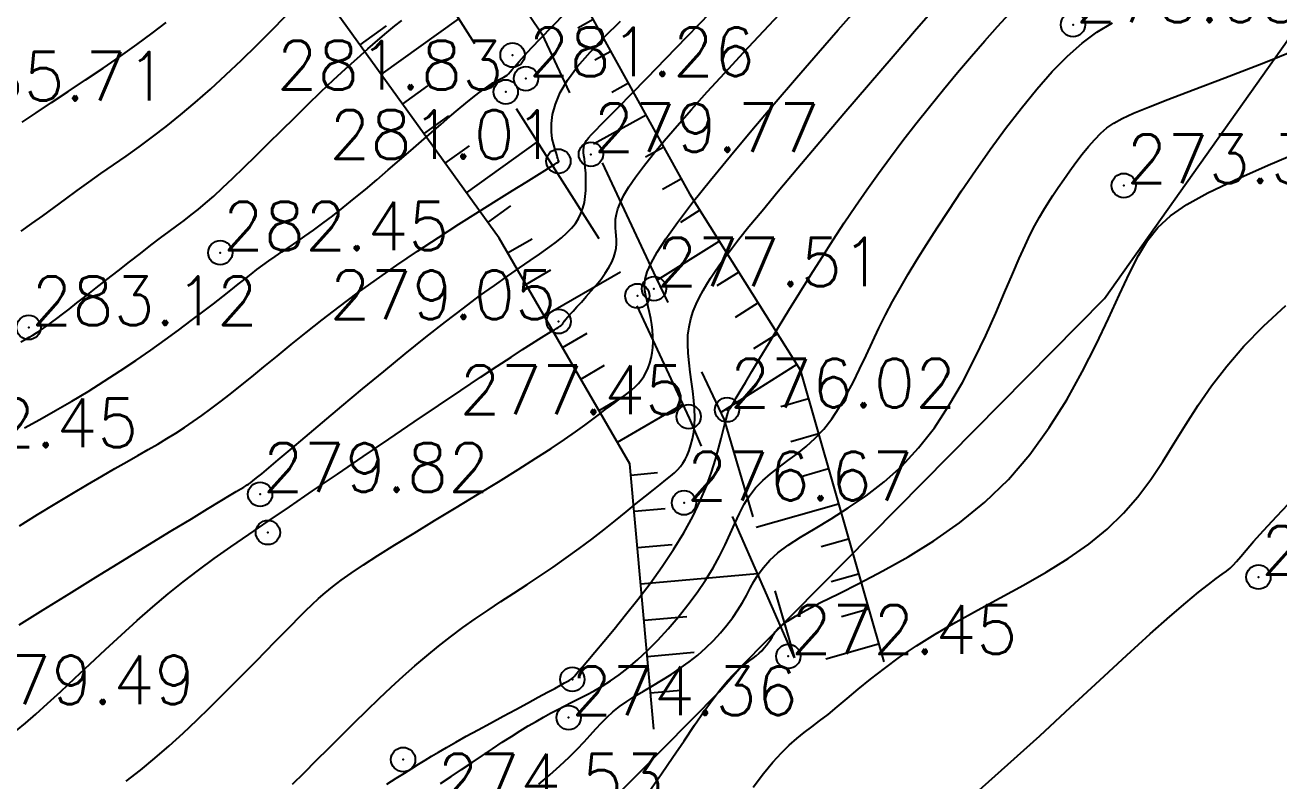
# Model space of a CAD drawing. Header units: millimetres. Extents: x 524954 to 526204, y 9523489 to 9524010.
# Drawn here: x 525997.22 to 526023.03, y 9523719.9 to 9523735.46 of the extents above; entities that cross this region are included whole.
import ezdxf
from ezdxf.enums import TextEntityAlignment as Align

# ---------------------------------------------------------------- set-up
doc = ezdxf.new("R2010")
doc.units = ezdxf.units.MM
doc.header["$PDMODE"] = 32
doc.header["$PDSIZE"] = 0.5
doc.linetypes.add('CACHE2', pattern=[4.7625, 3.175, -1.5875])
for name, color, linetype in [('Bas_Talus', 40, 'CACHE2'), ('CN_01_00', 3, 'Continuous'), ('CN_02_00', 4, 'Continuous'), ('CN_05_00', 6, 'Continuous'), ('CN_10_00', 1, 'Continuous'), ('Haut_Talus', 30, 'Continuous'), ('PLUME_4', 3, 'Continuous'), ('Talus', 2, 'Continuous'), ('TopoAlt', 3, 'Continuous'), ('TOPOJIS', 7, 'Continuous')]:
    doc.layers.add(name, color=color, linetype=linetype)
doc.styles.add('Simplex 1.0', font='Simplex.shx', dxfattribs={"width": 0.99, "height": 1})

# ---------------------------------------------------------------- blocks, each defined once
blk = doc.blocks.new('TCPOINT M')
at = {"color": 0}
blk.add_point((0, 0), dxfattribs=at)
at = {"layer": 'TopoAlt', "style": 'Simplex 1.0', "width": 0.99}
blk.add_attdef('ALT', (0.15, 0.15), '', height=1, dxfattribs=at)

msp = doc.modelspace()

# ---------------------------------------------------------------- linework, layer by layer
at = {"layer": 'Bas_Talus', "flags": 128}
for points in [[(526013.057, 9523722.433), (526010.894, 9523727.365), (526009.559, 9523730.246), (526005.553, 9523736.529), (526001.943, 9523741.225), (525998.588, 9523747.321), (525997.829, 9523751.51), (525998.056, 9523753.468), (525998.36, 9523754.381)], [(525999.611, 9523753.917), (525999.188, 9523752.79), (525999.887, 9523749.891), (526001.907, 9523745.063), (526005.082, 9523739.396), (526007.861, 9523735.279), (526010.206, 9523730.265), (526011.614, 9523727.337), (526013.057, 9523722.433)]]:
    msp.add_lwpolyline(points, dxfattribs=at)
at = {"layer": 'CN_01_00', "flags": 128}
for points, elevation in [([(525997.047, 9523720.941), (525997.231, 9523721.09), (525997.443, 9523721.272), (525997.686, 9523721.492), (525997.956, 9523721.743), (525998.249, 9523722.017), (525998.558, 9523722.308), (525998.878, 9523722.608), (525999.205, 9523722.91), (525999.532, 9523723.205), (525999.854, 9523723.487), (526000.168, 9523723.75), (526000.479, 9523723.998), (526000.793, 9523724.238), (526001.118, 9523724.477), (526001.46, 9523724.72), (526001.827, 9523724.975), (526002.226, 9523725.248), (526002.663, 9523725.546), (526003.142, 9523725.871), (526003.652, 9523726.218), (526004.18, 9523726.577), (526004.711, 9523726.938), (526005.232, 9523727.291), (526005.729, 9523727.627), (526006.189, 9523727.937), (526006.596, 9523728.209), (526006.941, 9523728.439), (526007.227, 9523728.627), (526007.46, 9523728.778), (526007.647, 9523728.898), (526007.795, 9523728.991), (526007.909, 9523729.061), (526007.997, 9523729.115), (526008.065, 9523729.156), (526008.118, 9523729.188), (526008.16, 9523729.214), (526008.192, 9523729.234), (526008.215, 9523729.249), (526008.231, 9523729.259), (526008.242, 9523729.267), (526008.249, 9523729.272), (526008.255, 9523729.276), (526008.259, 9523729.28), (526008.264, 9523729.283), (526008.268, 9523729.287), (526008.272, 9523729.29), (526008.276, 9523729.294), (526008.28, 9523729.299), (526008.284, 9523729.305), (526008.288, 9523729.311), (526008.292, 9523729.32), (526008.299, 9523729.331), (526008.31, 9523729.347), (526008.327, 9523729.371), (526008.352, 9523729.403), (526008.388, 9523729.447), (526008.437, 9523729.503), (526008.501, 9523729.573), (526008.58, 9523729.66), (526008.672, 9523729.759), (526008.771, 9523729.87), (526008.875, 9523729.987), (526008.978, 9523730.109), (526009.076, 9523730.232), (526009.165, 9523730.354), (526009.24, 9523730.47), (526009.298, 9523730.58), (526009.341, 9523730.682), (526009.369, 9523730.779), (526009.387, 9523730.87), (526009.394, 9523730.958), (526009.395, 9523731.042), (526009.391, 9523731.125), (526009.384, 9523731.206), (526009.377, 9523731.288), (526009.373, 9523731.373), (526009.377, 9523731.465), (526009.392, 9523731.566), (526009.423, 9523731.68), (526009.474, 9523731.809), (526009.549, 9523731.959), (526009.651, 9523732.13), (526009.785, 9523732.327), (526009.95, 9523732.551), (526010.148, 9523732.801), (526010.378, 9523733.079), (526010.64, 9523733.385), (526010.935, 9523733.719), (526011.261, 9523734.082), (526011.621, 9523734.476), (526012.011, 9523734.898), (526012.425, 9523735.341), (526012.851, 9523735.796)], 279), ([(526002.724, 9523719.835), (526002.965, 9523720.07), (526003.216, 9523720.32), (526003.474, 9523720.578), (526003.737, 9523720.839), (526003.999, 9523721.1), (526004.258, 9523721.354), (526004.512, 9523721.598), (526004.76, 9523721.831), (526005.005, 9523722.055), (526005.248, 9523722.27), (526005.491, 9523722.477), (526005.734, 9523722.676), (526005.981, 9523722.869), (526006.232, 9523723.056), (526006.489, 9523723.238), (526006.751, 9523723.417), (526007.016, 9523723.593), (526007.285, 9523723.768), (526007.554, 9523723.945), (526007.824, 9523724.123), (526008.094, 9523724.304), (526008.361, 9523724.491), (526008.625, 9523724.683), (526008.884, 9523724.878), (526009.133, 9523725.072), (526009.372, 9523725.261), (526009.596, 9523725.441), (526009.802, 9523725.61), (526009.989, 9523725.762), (526010.154, 9523725.895), (526010.293, 9523726.006), (526010.41, 9523726.099), (526010.508, 9523726.177), (526010.589, 9523726.246), (526010.657, 9523726.309), (526010.714, 9523726.372), (526010.763, 9523726.439), (526010.808, 9523726.515), (526010.851, 9523726.603), (526010.892, 9523726.703), (526010.928, 9523726.816), (526010.958, 9523726.941), (526010.983, 9523727.077), (526010.999, 9523727.226), (526011.006, 9523727.385), (526011.003, 9523727.555), (526010.989, 9523727.735), (526010.966, 9523727.923), (526010.94, 9523728.116), (526010.912, 9523728.312), (526010.887, 9523728.509), (526010.869, 9523728.703), (526010.86, 9523728.893), (526010.866, 9523729.076), (526010.888, 9523729.249), (526010.924, 9523729.413), (526010.974, 9523729.569), (526011.034, 9523729.717), (526011.102, 9523729.859), (526011.176, 9523729.994), (526011.253, 9523730.124), (526011.332, 9523730.249), (526011.412, 9523730.372), (526011.5, 9523730.502), (526011.605, 9523730.65), (526011.738, 9523730.827), (526011.907, 9523731.043), (526012.121, 9523731.31), (526012.39, 9523731.639), (526012.723, 9523732.04), (526013.125, 9523732.519), (526013.582, 9523733.059), (526014.074, 9523733.637), (526014.582, 9523734.232), (526015.087, 9523734.821), (526015.571, 9523735.381), (526016.014, 9523735.89)], 277), ([(525997.11, 9523725.155), (525997.481, 9523725.385), (525997.842, 9523725.605), (525998.187, 9523725.812), (525998.509, 9523726.002), (525998.804, 9523726.174), (525999.073, 9523726.329), (525999.319, 9523726.469), (525999.546, 9523726.599), (525999.757, 9523726.72), (525999.955, 9523726.835), (526000.143, 9523726.948), (526000.324, 9523727.06), (526000.502, 9523727.176), (526000.68, 9523727.296), (526000.86, 9523727.423), (526001.046, 9523727.558), (526001.238, 9523727.704), (526001.441, 9523727.862), (526001.658, 9523728.033), (526001.89, 9523728.221), (526002.14, 9523728.426), (526002.409, 9523728.647), (526002.698, 9523728.883), (526003.006, 9523729.131), (526003.336, 9523729.392), (526003.687, 9523729.662), (526004.06, 9523729.94), (526004.455, 9523730.225), (526004.872, 9523730.515), (526005.301, 9523730.804), (526005.731, 9523731.088), (526006.153, 9523731.361), (526006.555, 9523731.616), (526006.926, 9523731.85), (526007.257, 9523732.056), (526007.536, 9523732.229), (526007.756, 9523732.366), (526007.922, 9523732.468), (526008.04, 9523732.542), (526008.12, 9523732.592), (526008.169, 9523732.623), (526008.194, 9523732.639), (526008.204, 9523732.645), (526008.205, 9523732.647), (526008.205, 9523732.649), (526008.205, 9523732.653), (526008.202, 9523732.663), (526008.197, 9523732.682), (526008.188, 9523732.711), (526008.175, 9523732.755), (526008.157, 9523732.815), (526008.132, 9523732.894), (526008.102, 9523732.995), (526008.074, 9523733.118), (526008.055, 9523733.264), (526008.054, 9523733.431), (526008.078, 9523733.621), (526008.137, 9523733.834), (526008.237, 9523734.068), (526008.388, 9523734.326), (526008.595, 9523734.605), (526008.851, 9523734.902), (526009.147, 9523735.215), (526009.474, 9523735.54)], 281), ([(525997.136, 9523728.938), (525997.227, 9523728.987), (525997.309, 9523729.033), (525997.385, 9523729.078), (525997.458, 9523729.123), (525997.53, 9523729.169), (525997.604, 9523729.219), (525997.683, 9523729.276), (525997.772, 9523729.341), (525997.874, 9523729.417), (525997.992, 9523729.508), (525998.13, 9523729.615), (525998.292, 9523729.741), (525998.479, 9523729.887), (525998.686, 9523730.05), (525998.908, 9523730.224), (525999.138, 9523730.404), (525999.37, 9523730.584), (525999.597, 9523730.76), (525999.813, 9523730.926), (526000.012, 9523731.077), (526000.189, 9523731.21), (526000.349, 9523731.329), (526000.498, 9523731.44), (526000.642, 9523731.55), (526000.787, 9523731.666), (526000.939, 9523731.793), (526001.105, 9523731.938), (526001.289, 9523732.107), (526001.498, 9523732.305), (526001.728, 9523732.528), (526001.975, 9523732.77), (526002.234, 9523733.027), (526002.502, 9523733.292), (526002.774, 9523733.56), (526003.046, 9523733.826), (526003.313, 9523734.084), (526003.572, 9523734.329), (526003.821, 9523734.559), (526004.056, 9523734.773), (526004.277, 9523734.97), (526004.481, 9523735.148), (526004.667, 9523735.305), (526004.832, 9523735.442), (526004.974, 9523735.555)], 283), ([(526010.081, 9523719.704), (526010.321, 9523720.047), (526010.557, 9523720.392), (526010.785, 9523720.728), (526011, 9523721.046), (526011.2, 9523721.337), (526011.381, 9523721.588), (526011.539, 9523721.795), (526011.677, 9523721.959), (526011.796, 9523722.088), (526011.9, 9523722.188), (526011.99, 9523722.265), (526012.07, 9523722.327), (526012.141, 9523722.378), (526012.207, 9523722.426), (526012.27, 9523722.476), (526012.328, 9523722.528), (526012.384, 9523722.582), (526012.435, 9523722.638), (526012.482, 9523722.694), (526012.525, 9523722.75), (526012.564, 9523722.805), (526012.597, 9523722.86), (526012.628, 9523722.913), (526012.663, 9523722.968), (526012.715, 9523723.03), (526012.795, 9523723.102), (526012.911, 9523723.188), (526013.076, 9523723.292), (526013.3, 9523723.419), (526013.593, 9523723.572), (526013.963, 9523723.755), (526014.397, 9523723.971), (526014.879, 9523724.223), (526015.394, 9523724.513), (526015.925, 9523724.843), (526016.457, 9523725.217), (526016.974, 9523725.637), (526017.461, 9523726.105), (526017.903, 9523726.622), (526018.302, 9523727.174), (526018.66, 9523727.745), (526018.98, 9523728.321), (526019.267, 9523728.885), (526019.522, 9523729.422), (526019.749, 9523729.915), (526019.952, 9523730.35), (526020.136, 9523730.716), (526020.323, 9523731.024), (526020.535, 9523731.29), (526020.797, 9523731.531), (526021.131, 9523731.764), (526021.562, 9523732.005), (526022.113, 9523732.27), (526022.808, 9523732.577), (526023.661, 9523732.938)], 273), ([(526016.799, 9523719.655), (526017.451, 9523720.238), (526018.104, 9523720.832), (526018.74, 9523721.419), (526019.343, 9523721.977), (526019.894, 9523722.488), (526020.378, 9523722.929), (526020.782, 9523723.288), (526021.11, 9523723.57), (526021.373, 9523723.785), (526021.579, 9523723.947), (526021.738, 9523724.066), (526021.858, 9523724.154), (526021.951, 9523724.222), (526022.025, 9523724.282), (526022.089, 9523724.344), (526022.156, 9523724.42), (526022.24, 9523724.519), (526022.351, 9523724.652), (526022.503, 9523724.828), (526022.71, 9523725.058), (526022.982, 9523725.351), (526023.333, 9523725.718)], 271)]:
    msp.add_lwpolyline(points, dxfattribs=dict(at, elevation=elevation))
at = {"layer": 'CN_02_00', "flags": 128}
for points, elevation in [([(525997.209, 9523727.166), (525997.524, 9523727.341), (525997.85, 9523727.526), (525998.183, 9523727.72), (525998.519, 9523727.92), (525998.852, 9523728.127), (525999.181, 9523728.34), (525999.5, 9523728.554), (525999.809, 9523728.768), (526000.105, 9523728.978), (526000.384, 9523729.182), (526000.645, 9523729.376), (526000.884, 9523729.558), (526001.1, 9523729.724), (526001.29, 9523729.872), (526001.458, 9523730.005), (526001.609, 9523730.124), (526001.746, 9523730.231), (526001.873, 9523730.331), (526001.995, 9523730.425), (526002.116, 9523730.515), (526002.24, 9523730.604), (526002.371, 9523730.696), (526002.51, 9523730.79), (526002.658, 9523730.89), (526002.816, 9523730.998), (526002.983, 9523731.114), (526003.162, 9523731.241), (526003.352, 9523731.381), (526003.554, 9523731.535), (526003.769, 9523731.704), (526003.994, 9523731.887), (526004.226, 9523732.078), (526004.462, 9523732.277), (526004.698, 9523732.478), (526004.932, 9523732.679), (526005.16, 9523732.876), (526005.379, 9523733.067), (526005.588, 9523733.247), (526005.784, 9523733.417), (526005.967, 9523733.574), (526006.137, 9523733.719), (526006.293, 9523733.849), (526006.435, 9523733.966), (526006.563, 9523734.066), (526006.675, 9523734.15), (526006.771, 9523734.217), (526006.853, 9523734.27), (526006.923, 9523734.31), (526006.982, 9523734.342), (526007.032, 9523734.367), (526007.074, 9523734.388), (526007.11, 9523734.409), (526007.142, 9523734.431), (526007.172, 9523734.457), (526007.206, 9523734.494), (526007.249, 9523734.544), (526007.309, 9523734.615), (526007.391, 9523734.71), (526007.503, 9523734.834), (526007.649, 9523734.993), (526007.837, 9523735.192), (526008.071, 9523735.433), (526008.343, 9523735.71)], 282), ([(525999.305, 9523719.897), (525999.602, 9523720.124), (525999.897, 9523720.368), (526000.19, 9523720.622), (526000.477, 9523720.884), (526000.757, 9523721.149), (526001.027, 9523721.412), (526001.286, 9523721.67), (526001.531, 9523721.917), (526001.762, 9523722.15), (526001.977, 9523722.369), (526002.178, 9523722.575), (526002.366, 9523722.767), (526002.541, 9523722.945), (526002.704, 9523723.11), (526002.856, 9523723.263), (526002.997, 9523723.403), (526003.129, 9523723.532), (526003.26, 9523723.654), (526003.398, 9523723.775), (526003.551, 9523723.899), (526003.727, 9523724.032), (526003.936, 9523724.18), (526004.185, 9523724.347), (526004.482, 9523724.539), (526004.833, 9523724.759), (526005.228, 9523725.002), (526005.652, 9523725.261), (526006.092, 9523725.528), (526006.534, 9523725.797), (526006.965, 9523726.061), (526007.37, 9523726.311), (526007.736, 9523726.542), (526008.053, 9523726.747), (526008.322, 9523726.928), (526008.55, 9523727.086), (526008.742, 9523727.224), (526008.905, 9523727.345), (526009.043, 9523727.45), (526009.163, 9523727.543), (526009.271, 9523727.625), (526009.372, 9523727.699), (526009.466, 9523727.767), (526009.553, 9523727.83), (526009.635, 9523727.891), (526009.71, 9523727.952), (526009.78, 9523728.014), (526009.845, 9523728.08), (526009.904, 9523728.151), (526009.957, 9523728.228), (526010.005, 9523728.313), (526010.047, 9523728.404), (526010.082, 9523728.501), (526010.11, 9523728.604), (526010.131, 9523728.711), (526010.144, 9523728.822), (526010.149, 9523728.938), (526010.146, 9523729.056), (526010.135, 9523729.177), (526010.119, 9523729.299), (526010.098, 9523729.422), (526010.074, 9523729.543), (526010.049, 9523729.661), (526010.024, 9523729.777), (526010, 9523729.887), (526009.981, 9523729.994), (526009.973, 9523730.105), (526009.986, 9523730.23), (526010.027, 9523730.378), (526010.105, 9523730.559), (526010.229, 9523730.783), (526010.409, 9523731.06), (526010.651, 9523731.398), (526010.961, 9523731.804), (526011.329, 9523732.267), (526011.741, 9523732.77), (526012.182, 9523733.299), (526012.638, 9523733.838), (526013.096, 9523734.372), (526013.542, 9523734.885), (526013.96, 9523735.362), (526014.341, 9523735.791)], 278), ([(525997.143, 9523731.216), (525997.364, 9523731.372), (525997.589, 9523731.536), (525997.819, 9523731.705), (525998.053, 9523731.878), (525998.293, 9523732.053), (525998.537, 9523732.229), (525998.785, 9523732.404), (525999.04, 9523732.582), (525999.301, 9523732.764), (525999.569, 9523732.955), (525999.844, 9523733.158), (526000.129, 9523733.374), (526000.422, 9523733.609), (526000.726, 9523733.863), (526001.039, 9523734.14), (526001.358, 9523734.433), (526001.677, 9523734.737), (526001.991, 9523735.044), (526002.294, 9523735.347), (526002.582, 9523735.64)], 284), ([(526004.665, 9523719.836), (526004.862, 9523719.956), (526005.032, 9523720.062), (526005.183, 9523720.156), (526005.321, 9523720.243), (526005.454, 9523720.326), (526005.589, 9523720.408), (526005.735, 9523720.496), (526005.898, 9523720.591), (526006.086, 9523720.698), (526006.304, 9523720.82), (526006.546, 9523720.953), (526006.802, 9523721.092), (526007.063, 9523721.234), (526007.32, 9523721.373), (526007.564, 9523721.504), (526007.785, 9523721.623), (526007.974, 9523721.725), (526008.125, 9523721.807), (526008.24, 9523721.87), (526008.324, 9523721.917), (526008.382, 9523721.95), (526008.419, 9523721.971), (526008.441, 9523721.985), (526008.453, 9523721.993), (526008.458, 9523721.997), (526008.463, 9523722), (526008.467, 9523722.004), (526008.471, 9523722.006), (526008.474, 9523722.009), (526008.477, 9523722.011), (526008.481, 9523722.013), (526008.484, 9523722.016), (526008.488, 9523722.018), (526008.492, 9523722.022), (526008.502, 9523722.032), (526008.522, 9523722.054), (526008.557, 9523722.094), (526008.612, 9523722.158), (526008.692, 9523722.252), (526008.803, 9523722.382), (526008.949, 9523722.553), (526009.132, 9523722.77), (526009.347, 9523723.027), (526009.583, 9523723.318), (526009.833, 9523723.634), (526010.087, 9523723.968), (526010.336, 9523724.314), (526010.571, 9523724.663), (526010.783, 9523725.009), (526010.965, 9523725.345), (526011.117, 9523725.666), (526011.244, 9523725.97), (526011.348, 9523726.254), (526011.431, 9523726.514), (526011.497, 9523726.746), (526011.55, 9523726.948), (526011.591, 9523727.116), (526011.624, 9523727.248), (526011.65, 9523727.348), (526011.669, 9523727.421), (526011.683, 9523727.47), (526011.694, 9523727.501), (526011.701, 9523727.519), (526011.706, 9523727.528), (526011.709, 9523727.532), (526011.713, 9523727.537), (526011.72, 9523727.549), (526011.735, 9523727.574), (526011.761, 9523727.617), (526011.801, 9523727.686), (526011.86, 9523727.786), (526011.941, 9523727.923), (526012.048, 9523728.103), (526012.183, 9523728.331), (526012.344, 9523728.602), (526012.527, 9523728.906), (526012.727, 9523729.238), (526012.941, 9523729.589), (526013.165, 9523729.952), (526013.394, 9523730.32), (526013.625, 9523730.685), (526013.854, 9523731.04), (526014.083, 9523731.387), (526014.314, 9523731.729), (526014.548, 9523732.066), (526014.787, 9523732.402), (526015.034, 9523732.739), (526015.29, 9523733.08), (526015.557, 9523733.426), (526015.836, 9523733.778), (526016.123, 9523734.132), (526016.412, 9523734.481), (526016.698, 9523734.818), (526016.975, 9523735.137), (526017.237, 9523735.431), (526017.48, 9523735.694)], 276), ([(526007.795, 9523719.835), (526008.02, 9523720.027), (526008.23, 9523720.214), (526008.419, 9523720.391), (526008.584, 9523720.555), (526008.727, 9523720.705), (526008.855, 9523720.845), (526008.972, 9523720.974), (526009.086, 9523721.096), (526009.201, 9523721.211), (526009.322, 9523721.322), (526009.457, 9523721.43), (526009.608, 9523721.536), (526009.773, 9523721.643), (526009.951, 9523721.75), (526010.136, 9523721.861), (526010.326, 9523721.975), (526010.518, 9523722.094), (526010.707, 9523722.219), (526010.891, 9523722.351), (526011.066, 9523722.492), (526011.232, 9523722.639), (526011.388, 9523722.792), (526011.533, 9523722.948), (526011.666, 9523723.106), (526011.787, 9523723.264), (526011.895, 9523723.42), (526011.99, 9523723.573), (526012.071, 9523723.721), (526012.147, 9523723.866), (526012.224, 9523724.009), (526012.312, 9523724.152), (526012.418, 9523724.296), (526012.55, 9523724.444), (526012.717, 9523724.595), (526012.926, 9523724.753), (526013.183, 9523724.92), (526013.482, 9523725.1), (526013.813, 9523725.298), (526014.165, 9523725.52), (526014.531, 9523725.772), (526014.901, 9523726.057), (526015.264, 9523726.383), (526015.612, 9523726.754), (526015.937, 9523727.172), (526016.237, 9523727.627), (526016.513, 9523728.104), (526016.765, 9523728.589), (526016.994, 9523729.069), (526017.2, 9523729.529), (526017.382, 9523729.955), (526017.543, 9523730.333), (526017.682, 9523730.654), (526017.802, 9523730.922), (526017.909, 9523731.146), (526018.006, 9523731.337), (526018.097, 9523731.504), (526018.187, 9523731.656), (526018.278, 9523731.802), (526018.376, 9523731.952), (526018.484, 9523732.113), (526018.6, 9523732.282), (526018.722, 9523732.456), (526018.849, 9523732.63), (526018.979, 9523732.799), (526019.109, 9523732.959), (526019.239, 9523733.106), (526019.365, 9523733.235), (526019.489, 9523733.344), (526019.629, 9523733.441), (526019.804, 9523733.538), (526020.035, 9523733.643), (526020.341, 9523733.769), (526020.743, 9523733.925), (526021.262, 9523734.123), (526021.916, 9523734.372), (526022.719, 9523734.682), (526023.65, 9523735.057)], 274), ([(526012.209, 9523719.772), (526012.421, 9523720.053), (526012.613, 9523720.288), (526012.788, 9523720.48), (526012.951, 9523720.639), (526013.107, 9523720.776), (526013.259, 9523720.897), (526013.414, 9523721.014), (526013.575, 9523721.135), (526013.748, 9523721.27), (526013.936, 9523721.425), (526014.143, 9523721.599), (526014.371, 9523721.792), (526014.625, 9523721.999), (526014.907, 9523722.218), (526015.221, 9523722.448), (526015.568, 9523722.684), (526015.952, 9523722.925), (526016.375, 9523723.168), (526016.826, 9523723.415), (526017.294, 9523723.668), (526017.769, 9523723.929), (526018.237, 9523724.199), (526018.689, 9523724.48), (526019.112, 9523724.774), (526019.495, 9523725.084), (526019.83, 9523725.41), (526020.125, 9523725.751), (526020.389, 9523726.106), (526020.635, 9523726.473), (526020.872, 9523726.851), (526021.112, 9523727.238), (526021.365, 9523727.633), (526021.643, 9523728.034), (526021.954, 9523728.44), (526022.308, 9523728.85), (526022.711, 9523729.265), (526023.171, 9523729.685)], 272)]:
    msp.add_lwpolyline(points, dxfattribs=dict(at, elevation=elevation))
at = {"layer": 'CN_05_00', "flags": 128}
for points, elevation in [([(525997.165, 9523733.462), (525997.45, 9523733.652), (525997.769, 9523733.864), (525998.111, 9523734.091), (525998.468, 9523734.329), (525998.829, 9523734.573), (525999.184, 9523734.818), (525999.524, 9523735.059), (525999.84, 9523735.29), (526000.125, 9523735.509)], 285), ([(526005.775, 9523719.847), (526005.991, 9523719.991), (526006.208, 9523720.137), (526006.424, 9523720.282), (526006.637, 9523720.426), (526006.845, 9523720.564), (526007.045, 9523720.696), (526007.234, 9523720.819), (526007.412, 9523720.931), (526007.58, 9523721.033), (526007.739, 9523721.126), (526007.891, 9523721.213), (526008.039, 9523721.294), (526008.185, 9523721.371), (526008.33, 9523721.446), (526008.476, 9523721.52), (526008.626, 9523721.595), (526008.779, 9523721.673), (526008.938, 9523721.759), (526009.102, 9523721.854), (526009.273, 9523721.963), (526009.451, 9523722.087), (526009.637, 9523722.231), (526009.832, 9523722.398), (526010.036, 9523722.589), (526010.245, 9523722.801), (526010.455, 9523723.031), (526010.663, 9523723.273), (526010.864, 9523723.524), (526011.053, 9523723.779), (526011.228, 9523724.035), (526011.382, 9523724.286), (526011.515, 9523724.53), (526011.63, 9523724.764), (526011.733, 9523724.989), (526011.829, 9523725.202), (526011.924, 9523725.405), (526012.024, 9523725.595), (526012.133, 9523725.772), (526012.258, 9523725.935), (526012.404, 9523726.084), (526012.566, 9523726.224), (526012.741, 9523726.359), (526012.924, 9523726.495), (526013.113, 9523726.636), (526013.301, 9523726.788), (526013.485, 9523726.955), (526013.661, 9523727.143), (526013.825, 9523727.355), (526013.979, 9523727.588), (526014.124, 9523727.839), (526014.263, 9523728.103), (526014.398, 9523728.377), (526014.53, 9523728.657), (526014.661, 9523728.939), (526014.795, 9523729.218), (526014.933, 9523729.493), (526015.077, 9523729.767), (526015.23, 9523730.044), (526015.396, 9523730.329), (526015.576, 9523730.628), (526015.773, 9523730.945), (526015.991, 9523731.284), (526016.232, 9523731.652), (526016.498, 9523732.049), (526016.784, 9523732.468), (526017.087, 9523732.897), (526017.4, 9523733.327), (526017.721, 9523733.745), (526018.043, 9523734.14), (526018.363, 9523734.503), (526018.674, 9523734.822), (526018.976, 9523735.089), (526019.281, 9523735.314), (526019.602, 9523735.508)], 275)]:
    msp.add_lwpolyline(points, dxfattribs=dict(at, elevation=elevation))
at = {"layer": 'CN_10_00', "elevation": 280, "flags": 128}
msp.add_lwpolyline([(525997.099, 9523723.115), (525997.595, 9523723.424), (525998.129, 9523723.755), (525998.68, 9523724.095), (525999.228, 9523724.432), (525999.753, 9523724.753), (526000.232, 9523725.046), (526000.646, 9523725.298), (526000.979, 9523725.501), (526001.237, 9523725.657), (526001.43, 9523725.773), (526001.568, 9523725.856), (526001.663, 9523725.913), (526001.726, 9523725.951), (526001.766, 9523725.975), (526001.796, 9523725.993), (526001.824, 9523726.012), (526001.86, 9523726.038), (526001.912, 9523726.078), (526001.986, 9523726.138), (526002.093, 9523726.225), (526002.238, 9523726.347), (526002.431, 9523726.509), (526002.68, 9523726.718), (526002.988, 9523726.979), (526003.347, 9523727.282), (526003.744, 9523727.616), (526004.168, 9523727.97), (526004.605, 9523728.332), (526005.043, 9523728.69), (526005.47, 9523729.035), (526005.873, 9523729.352), (526006.243, 9523729.635), (526006.578, 9523729.884), (526006.881, 9523730.102), (526007.154, 9523730.294), (526007.399, 9523730.462), (526007.617, 9523730.611), (526007.81, 9523730.744), (526007.981, 9523730.864), (526008.131, 9523730.975), (526008.261, 9523731.08), (526008.373, 9523731.18), (526008.469, 9523731.278), (526008.548, 9523731.376), (526008.613, 9523731.475), (526008.664, 9523731.579), (526008.704, 9523731.688), (526008.733, 9523731.806), (526008.752, 9523731.928), (526008.763, 9523732.053), (526008.767, 9523732.178), (526008.766, 9523732.3), (526008.761, 9523732.417), (526008.753, 9523732.524), (526008.743, 9523732.621), (526008.733, 9523732.704), (526008.725, 9523732.775), (526008.719, 9523732.837), (526008.718, 9523732.892), (526008.721, 9523732.941), (526008.732, 9523732.988), (526008.75, 9523733.035), (526008.779, 9523733.083), (526008.819, 9523733.137), (526008.877, 9523733.204), (526008.961, 9523733.292), (526009.078, 9523733.412), (526009.236, 9523733.57), (526009.44, 9523733.777), (526009.7, 9523734.04), (526010.023, 9523734.37), (526010.41, 9523734.769), (526010.85, 9523735.226), (526011.326, 9523735.721)], dxfattribs=at)
at = {"layer": 'Haut_Talus', "flags": 128}
for points in [[(526001.255, 9523755.54), (526001.521, 9523751.559), (526001.809, 9523749.199), (526004.27, 9523744.977), (526007.001, 9523739.033), (526010.9, 9523731.986), (526013.178, 9523728.36), (526014.894, 9523722.354)], [(526010.162, 9523720.969), (526009.672, 9523726.427), (526006.98, 9523731.071), (526002.797, 9523736.886), (525998.376, 9523743.478), (525996.52, 9523747.995), (525996.035, 9523752.445), (525997.009, 9523754.375)]]:
    msp.add_lwpolyline(points, dxfattribs=at)
at = {"layer": 'PLUME_4'}
msp.add_lwpolyline([(525953.448, 9523672.377), (525961.987, 9523679.016), (525962.449, 9523679.551), (525968.277, 9523689.001), (525977.923, 9523694.217), (525986.426, 9523701.355), (525986.426, 9523701.355), (525995.001, 9523707.495), (526004.039, 9523714.171), (526011.509, 9523721.735), (526011.971, 9523722.27), (526019.44, 9523729.834), (526025.803, 9523738.821), (526032.737, 9523746.847), (526033.199, 9523747.382), (526039.634, 9523755.372), (526044.927, 9523765.283), (526053.466, 9523771.922), (526053.43, 9523772.421), (526052.411, 9523786.384), (526056.171, 9523796.685)], dxfattribs=at)
msp.add_lwpolyline([(525953.448, 9523672.377), (525961.987, 9523679.016), (525962.449, 9523679.551), (525968.277, 9523689.001), (525977.923, 9523694.217), (525986.426, 9523701.355), (525986.426, 9523701.355), (525995.001, 9523707.495), (526004.039, 9523714.171), (526011.509, 9523721.735), (526011.971, 9523722.27), (526019.44, 9523729.834), (526025.803, 9523738.821), (526032.737, 9523746.847), (526033.199, 9523747.382), (526039.634, 9523755.372), (526044.927, 9523765.283), (526053.466, 9523771.922), (526053.43, 9523772.421), (526052.411, 9523786.384), (526056.171, 9523796.685)], dxfattribs=at)
at = {"layer": 'Talus'}
for p, q in [((526004.117, 9523735.05), (526004.661, 9523735.441)), ((526004.555, 9523734.441), (526006.152, 9523735.59)), ((526008.916, 9523735.573), (526008.6, 9523735.398)), ((526009.279, 9523734.916), (526008.948, 9523734.734)), ((526004.993, 9523733.832), (526005.514, 9523734.207)), ((526009.642, 9523734.26), (526009.296, 9523734.069)), ((526005.431, 9523733.223), (526005.941, 9523733.59)), ((526010.005, 9523733.604), (526008.924, 9523733.006)), ((526005.869, 9523732.615), (526006.367, 9523732.973)), ((526006.307, 9523732.006), (526007.767, 9523733.056)), ((526010.368, 9523732.948), (526009.993, 9523732.74)), ((526010.731, 9523732.291), (526010.341, 9523732.076)), ((526006.745, 9523731.397), (526007.221, 9523731.739)), ((526011.113, 9523731.646), (526010.713, 9523731.395)), ((526007.155, 9523730.77), (526007.658, 9523731.062)), ((526011.512, 9523731.011), (526010.234, 9523730.208)), ((526007.531, 9523730.121), (526008.044, 9523730.418)), ((526007.907, 9523729.472), (526009.474, 9523730.38)), ((526011.911, 9523730.376), (526011.461, 9523730.093)), ((526012.31, 9523729.741), (526011.836, 9523729.443)), ((526008.283, 9523728.823), (526008.792, 9523729.118)), ((526012.709, 9523729.106), (526012.211, 9523728.793)), ((526008.659, 9523728.174), (526009.148, 9523728.458)), ((526013.108, 9523728.471), (526011.542, 9523727.487)), ((526009.036, 9523727.525), (526009.504, 9523727.797)), ((526013.348, 9523727.765), (526012.776, 9523727.601)), ((526009.412, 9523726.877), (526010.758, 9523727.657)), ((526013.554, 9523727.044), (526012.984, 9523726.881)), ((526009.693, 9523726.198), (526010.242, 9523726.247)), ((526013.76, 9523726.322), (526013.192, 9523726.16)), ((526009.76, 9523725.451), (526010.393, 9523725.507)), ((526013.966, 9523725.601), (526012.268, 9523725.116)), ((526014.172, 9523724.88), (526013.608, 9523724.719)), ((526009.827, 9523724.704), (526010.543, 9523724.768)), ((526009.894, 9523723.957), (526012.294, 9523724.172)), ((526014.378, 9523724.159), (526013.816, 9523723.998)), ((526014.584, 9523723.438), (526014.024, 9523723.278)), ((526009.961, 9523723.21), (526010.845, 9523723.289)), ((526010.028, 9523722.463), (526010.995, 9523722.549)), ((526014.79, 9523722.717), (526013.7, 9523722.405)), ((526010.095, 9523721.716), (526010.72, 9523721.772))]:
    msp.add_line(p, q, dxfattribs=at)

# ---------------------------------------------------------------- block references
at = {"layer": 'TOPOJIS'}
ref = msp.add_blockref('TCPOINT M', (526018.79, 9523735.467, 275.03), dxfattribs=at)
ref.add_attrib('ALT', '275.03', (526018.84, 9523735.517, 275.03), dxfattribs={"layer": 'TopoAlt', "height": 1, "style": 'Simplex 1.0', "width": 0.99})
ref = msp.add_blockref('TCPOINT M', (526007.531, 9523734.358, 281.26), dxfattribs=at)
ref.add_attrib('ALT', '281.26', (526007.581, 9523734.408, 281.26), dxfattribs={"layer": 'TopoAlt', "height": 1, "style": 'Simplex 1.0', "width": 0.99})
ref = msp.add_blockref('TCPOINT M', (526007.116, 9523734.084, 281.83), dxfattribs=at)
ref.add_attrib('ALT', '281.83', dxfattribs={"layer": 'TopoAlt', "height": 1, "style": 'Simplex 1.0', "width": 0.99}).set_placement((526007.066, 9523734.134, 281.83), align=Align.RIGHT)
for p in [(526007.255, 9523734.841, 282.26), (526009.824, 9523729.885, 278.36), (526002.22, 9523725.015, 278.72), (526008.486, 9523721.992, 275.99), (526005.004, 9523720.341, 276.45)]:
    msp.add_blockref('TCPOINT M', p, dxfattribs=at)
ref = msp.add_blockref('TCPOINT M', (525995.445, 9523733.856, 285.71), dxfattribs=at)
ref.add_attrib('ALT', '285.71', (525995.495, 9523733.906, 285.71), dxfattribs={"layer": 'TopoAlt', "height": 1, "style": 'Simplex 1.0', "width": 0.99})
ref = msp.add_blockref('TCPOINT M', (526008.2, 9523732.657, 281.01), dxfattribs=at)
ref.add_attrib('ALT', '281.01', dxfattribs={"layer": 'TopoAlt', "height": 1, "style": 'Simplex 1.0', "width": 0.99}).set_placement((526008.15, 9523732.707, 281.01), align=Align.RIGHT)
ref = msp.add_blockref('TCPOINT M', (526008.868, 9523732.798, 279.77), dxfattribs=at)
ref.add_attrib('ALT', '279.77', (526008.918, 9523732.848, 279.77), dxfattribs={"layer": 'TopoAlt', "height": 1, "style": 'Simplex 1.0', "width": 0.99})
ref = msp.add_blockref('TCPOINT M', (526019.834, 9523732.156, 273.32), dxfattribs=at)
ref.add_attrib('ALT', '273.32', (526019.884, 9523732.206, 273.32), dxfattribs={"layer": 'TopoAlt', "height": 1, "style": 'Simplex 1.0', "width": 0.99})
ref = msp.add_blockref('TCPOINT M', (526001.24, 9523730.773, 282.45), dxfattribs=at)
ref.add_attrib('ALT', '282.45', (526001.29, 9523730.823, 282.45), dxfattribs={"layer": 'TopoAlt', "height": 1, "style": 'Simplex 1.0', "width": 0.99})
ref = msp.add_blockref('TCPOINT M', (526010.166, 9523730.033, 277.51), dxfattribs=at)
ref.add_attrib('ALT', '277.51', (526010.216, 9523730.083, 277.51), dxfattribs={"layer": 'TopoAlt', "height": 1, "style": 'Simplex 1.0', "width": 0.99})
ref = msp.add_blockref('TCPOINT M', (525997.298, 9523729.235, 283.12), dxfattribs=at)
ref.add_attrib('ALT', '283.12', (525997.348, 9523729.285, 283.12), dxfattribs={"layer": 'TopoAlt', "height": 1, "style": 'Simplex 1.0', "width": 0.99})
ref = msp.add_blockref('TCPOINT M', (526008.204, 9523729.359, 279.05), dxfattribs=at)
ref.add_attrib('ALT', '279.05', dxfattribs={"layer": 'TopoAlt', "height": 1, "style": 'Simplex 1.0', "width": 0.99}).set_placement((526008.154, 9523729.409, 279.05), align=Align.RIGHT)
ref = msp.add_blockref('TCPOINT M', (526011.67, 9523727.54, 276.02), dxfattribs=at)
ref.add_attrib('ALT', '276.02', (526011.72, 9523727.59, 276.02), dxfattribs={"layer": 'TopoAlt', "height": 1, "style": 'Simplex 1.0', "width": 0.99})
ref = msp.add_blockref('TCPOINT M', (526010.879, 9523727.399, 277.45), dxfattribs=at)
ref.add_attrib('ALT', '277.45', dxfattribs={"layer": 'TopoAlt', "height": 1, "style": 'Simplex 1.0', "width": 0.99}).set_placement((526010.829, 9523727.449, 277.45), align=Align.RIGHT)
ref = msp.add_blockref('TCPOINT M', (525994.84, 9523726.72, 282.45), dxfattribs=at)
ref.add_attrib('ALT', '282.45', (525994.89, 9523726.77, 282.45), dxfattribs={"layer": 'TopoAlt', "height": 1, "style": 'Simplex 1.0', "width": 0.99})
ref = msp.add_blockref('TCPOINT M', (526002.061, 9523725.801, 279.82), dxfattribs=at)
ref.add_attrib('ALT', '279.82', (526002.111, 9523725.851, 279.82), dxfattribs={"layer": 'TopoAlt', "height": 1, "style": 'Simplex 1.0', "width": 0.99})
ref = msp.add_blockref('TCPOINT M', (526010.784, 9523725.626, 276.67), dxfattribs=at)
ref.add_attrib('ALT', '276.67', (526010.834, 9523725.676, 276.67), dxfattribs={"layer": 'TopoAlt', "height": 1, "style": 'Simplex 1.0', "width": 0.99})
ref = msp.add_blockref('TCPOINT M', (526022.606, 9523724.097, 270.77), dxfattribs=at)
ref.add_attrib('ALT', '270.77', (526022.656, 9523724.147, 270.77), dxfattribs={"layer": 'TopoAlt', "height": 1, "style": 'Simplex 1.0', "width": 0.99})
ref = msp.add_blockref('TCPOINT M', (526012.931, 9523722.467, 272.45), dxfattribs=at)
ref.add_attrib('ALT', '272.45', (526012.981, 9523722.517, 272.45), dxfattribs={"layer": 'TopoAlt', "height": 1, "style": 'Simplex 1.0', "width": 0.99})
ref = msp.add_blockref('TCPOINT M', (525996.013, 9523721.432, 279.49), dxfattribs=at)
ref.add_attrib('ALT', '279.49', (525996.063, 9523721.482, 279.49), dxfattribs={"layer": 'TopoAlt', "height": 1, "style": 'Simplex 1.0', "width": 0.99})
ref = msp.add_blockref('TCPOINT M', (526008.41, 9523721.205, 274.36), dxfattribs=at)
ref.add_attrib('ALT', '274.36', (526008.46, 9523721.255, 274.36), dxfattribs={"layer": 'TopoAlt', "height": 1, "style": 'Simplex 1.0', "width": 0.99})
ref = msp.add_blockref('TCPOINT M', (526005.658, 9523719.409, 274.53), dxfattribs=at)
ref.add_attrib('ALT', '274.53', (526005.708, 9523719.459, 274.53), dxfattribs={"layer": 'TopoAlt', "height": 1, "style": 'Simplex 1.0', "width": 0.99})

doc.saveas('drawing.dxf')
